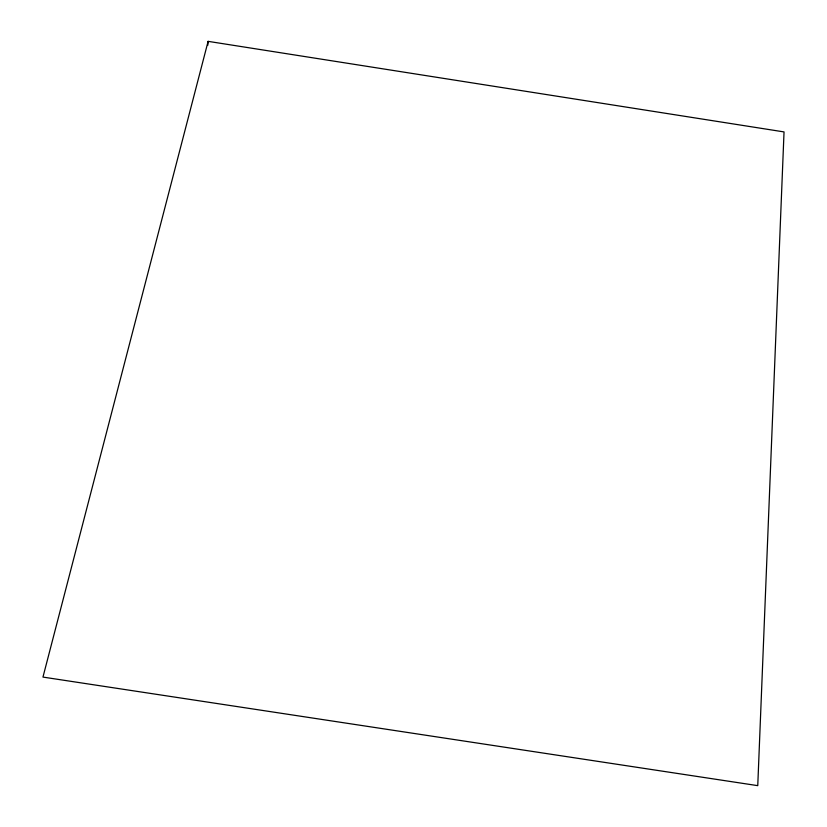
<?xml version="1.0" encoding="UTF-8"?>
<svg xmlns="http://www.w3.org/2000/svg" width="827" height="827" viewBox="0 0 827 827"><rect width="100%" height="100%" fill="white"/><g stroke="black" fill="none" stroke-linecap="round" stroke-linejoin="round"><path stroke-width="1.24" d="M207.835 45.216L208.115 41.35L784.037 131.917L757.759 785.65L42.963 677.086L208.115 41.35"/></g></svg>
